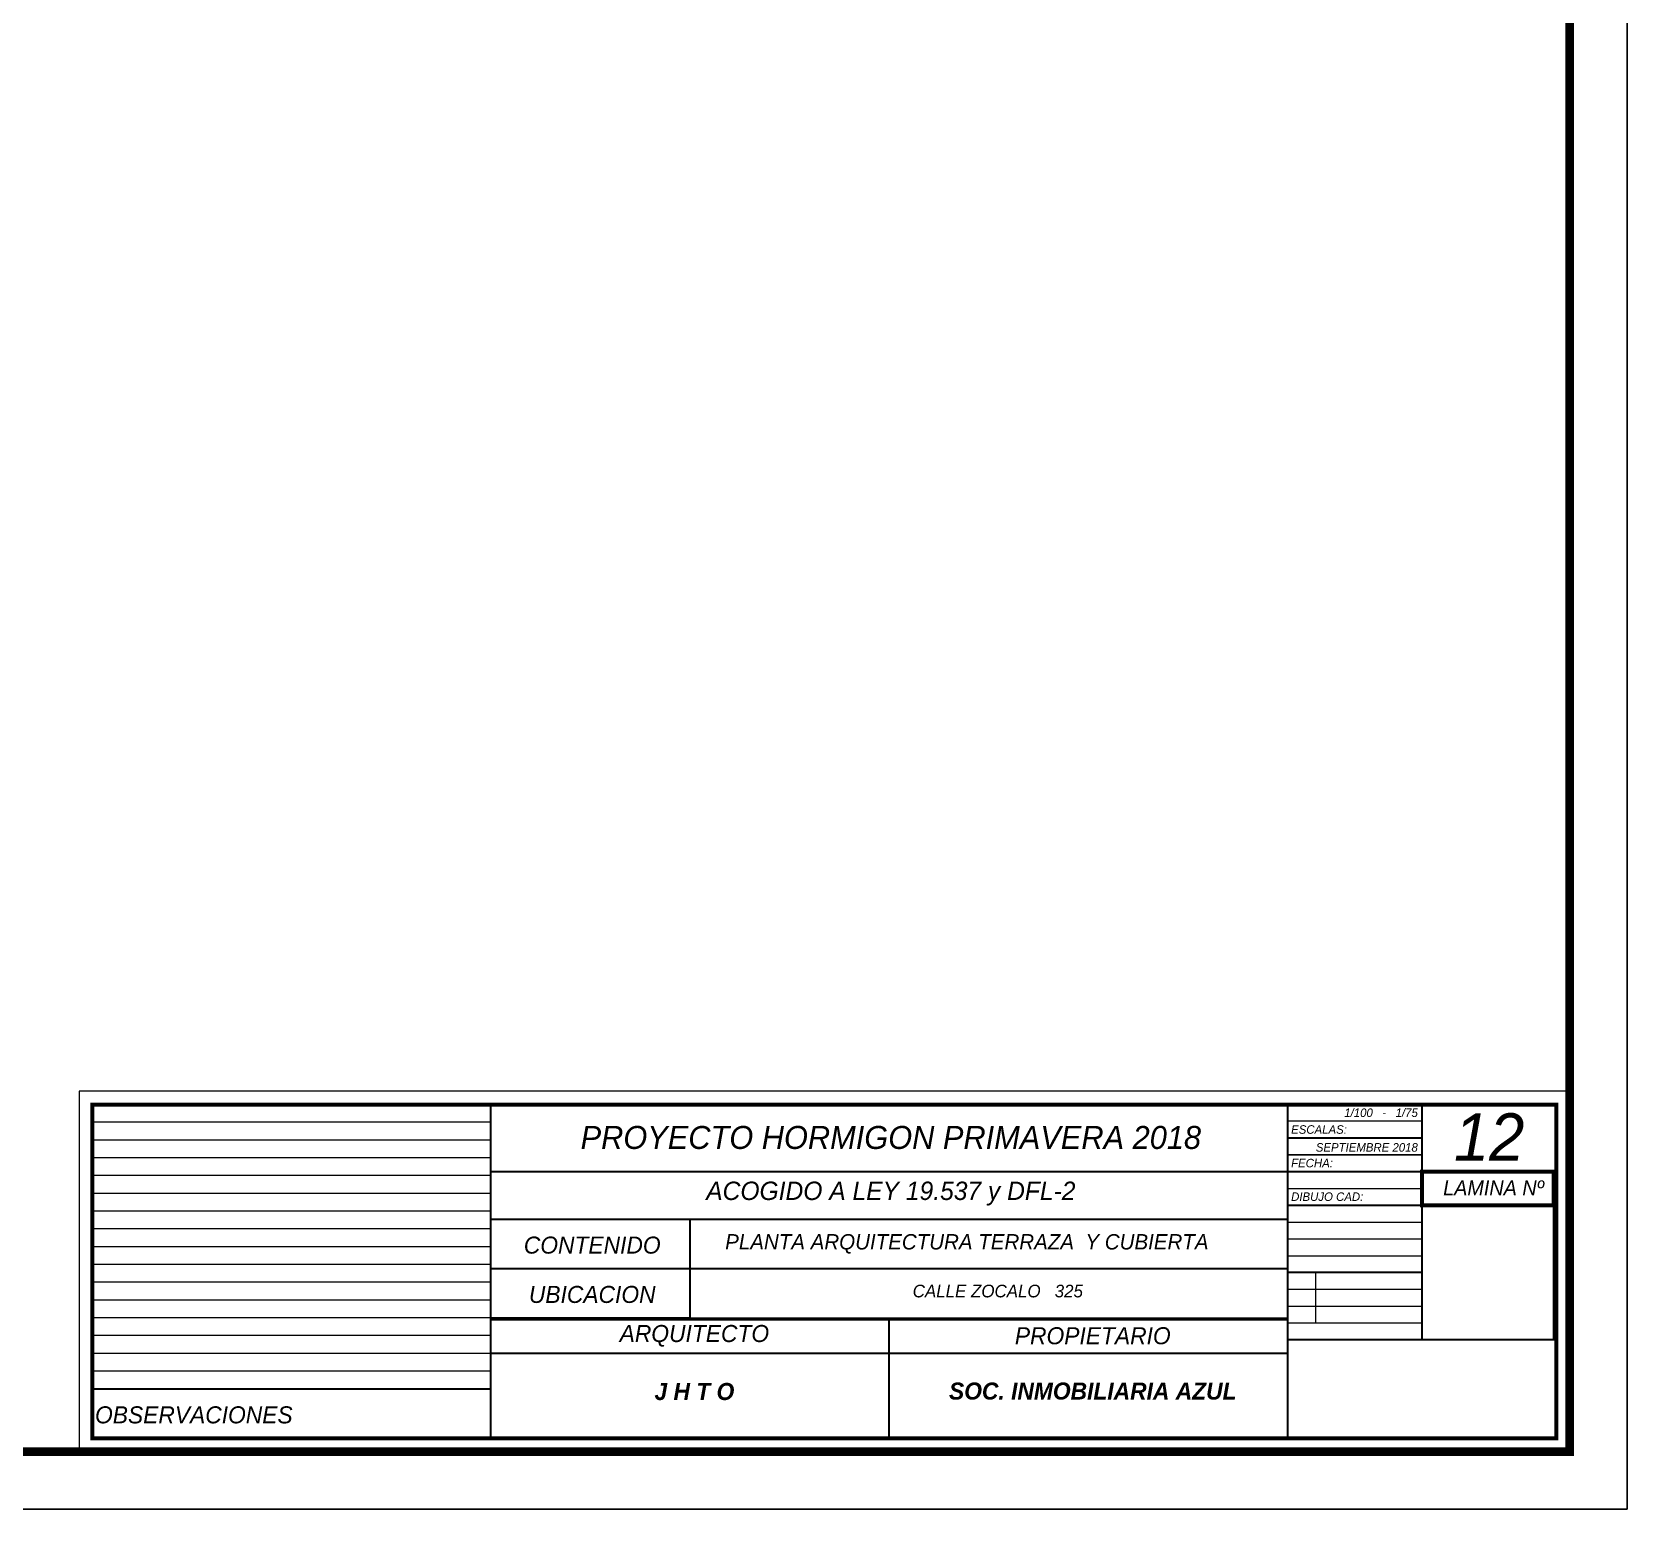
# Model space of a CAD drawing. Header units: millimetres. Extents: x 1217 to 2428, y 234 to 644.
# Drawn here: x 2400.72 to 2428.46, y 583.66 to 609.36 of the extents above; entities that cross this region are included whole.
import ezdxf

# ---------------------------------------------------------------- set-up
doc = ezdxf.new("R2010")
doc.units = ezdxf.units.MM
doc.layers.get('0').update_dxf_attribs({"lineweight": 5})
doc.layers.add('0.1', color=251, linetype='Continuous')
doc.styles.get("Standard").update_dxf_attribs({"font": 'arial.ttf'})

msp = doc.modelspace()

# ---------------------------------------------------------------- linework, layer by layer
for p, q in [((2408.70012, 590.69942, 0), (2401.77238, 590.69942, 0)), ((2408.70012, 588.32571, 0), (2408.70012, 590.69942, 0)), ((2408.70012, 590.69942, 0), (2424.89237, 590.69942, 0)), ((2424.89237, 588.94683, 0), (2424.89237, 590.69942, 0)), ((2424.89237, 590.69942, 0), (2427.22915, 590.69942, 0)), ((2427.22915, 586.61005, 0), (2427.22915, 590.69942, 0)), ((2408.70012, 590.39022, 0), (2401.77238, 590.39022, 0)), ((2408.70012, 590.08102, 0), (2401.77238, 590.08102, 0)), ((2408.70012, 590.04136, 0), (2408.70012, 586.61005, 0)), ((2422.55559, 590.11522, 0), (2424.89237, 590.11522, 0)), ((2408.70012, 589.77182, 0), (2401.77238, 589.77182, 0)), ((2422.55559, 589.82313, 0), (2424.89237, 589.82313, 0)), ((2422.55559, 589.53103, 0), (2424.89237, 589.53103, 0)), ((2424.89237, 589.53103, 0), (2427.22915, 589.53103, 0)), ((2408.70012, 589.46262, 0), (2401.77238, 589.46262, 0)), ((2422.55559, 589.23893, 0), (2424.89237, 589.23893, 0)), ((2408.70012, 589.15342, 0), (2401.77238, 589.15342, 0)), ((2422.55559, 588.94683, 0), (2424.89237, 588.94683, 0)), ((2424.89237, 586.61005, 0), (2424.89237, 588.94683, 0)), ((2424.89237, 588.94683, 0), (2427.22915, 588.94683, 0)), ((2408.70012, 588.84422, 0), (2401.77238, 588.84422, 0)), ((2422.55559, 588.65474, 0), (2424.89237, 588.65474, 0)), ((2408.70012, 588.53502, 0), (2401.77238, 588.53502, 0)), ((2422.55559, 588.36264, 0), (2424.89237, 588.36264, 0)), ((2408.70012, 588.22582, 0), (2401.77238, 588.22582, 0)), ((2408.70012, 588.22582, 0), (2401.77238, 588.22582, 0)), ((2408.70012, 586.61005, 0), (2408.70012, 588.32571, 0)), ((2408.70012, 588.32571, 0), (2408.70012, 584.8944, 0)), ((2427.22915, 584.8944, 0), (2427.22915, 588.32571, 0)), ((2408.70012, 587.91662, 0), (2401.77238, 587.91662, 0)), ((2422.55559, 588.07054, 0), (2424.89237, 588.07054, 0)), ((2408.70012, 587.60742, 0), (2401.77238, 587.60742, 0)), ((2422.55559, 587.77844, 0), (2424.89237, 587.77844, 0)), ((2423.0467, 586.90215, 0), (2423.0467, 587.77844, 0)), ((2408.70012, 587.29823, 0), (2401.77238, 587.29823, 0)), ((2422.55559, 587.48635, 0), (2424.89237, 587.48635, 0)), ((2408.70012, 586.98903, 0), (2401.77238, 586.98903, 0)), ((2411.68277, 586.98903, 0), (2408.70012, 586.98903, 0)), ((2411.68277, 586.98903, 0), (2422.55559, 586.98903, 0)), ((2422.55559, 587.19425, 0), (2424.89237, 587.19425, 0)), ((2422.55559, 586.90215, 0), (2424.89237, 586.90215, 0)), ((2408.70012, 586.67983, 0), (2401.77238, 586.67983, 0)), ((2408.70012, 586.37063, 0), (2401.77238, 586.37063, 0)), ((2422.55559, 586.37336, 0), (2415.62785, 586.37336, 0)), ((2408.70012, 586.06143, 0), (2401.77238, 586.06143, 0)), ((2408.70012, 585.75223, 0), (2401.77238, 585.75223, 0)), ((2408.70012, 585.75223, 0), (2401.77238, 585.75223, 0)), ((2408.70012, 584.8944, 0), (2427.22915, 584.8944, 0)), ((2422.55559, 584.8944, 0), (2408.70012, 584.8944, 0))]:
    msp.add_line(p, q)
at = {"elevation": 0}
for points in [[(2401.54076, 584.66279), (2427.46076, 584.66279), (2427.46076, 590.93103), (2401.54076, 590.93103)], [(2422.55559, 589.82313), (2424.89237, 589.82313), (2424.89237, 590.40732), (2422.55559, 590.40732)], [(2422.55559, 589.23893), (2424.89237, 589.23893), (2424.89237, 589.82313), (2422.55559, 589.82313)]]:
    msp.add_lwpolyline(points, close=True, dxfattribs=at)
for points, const_width in [([(2401.77238, 584.8944), (2427.22915, 584.8944), (2427.22915, 590.69942), (2401.77238, 590.69942)], 0.06863), ([(2408.70012, 584.8944), (2401.77238, 584.8944), (2401.77238, 590.69942), (2408.70012, 590.69942)], 0.03431), ([(2401.77238, 585.75223), (2408.70012, 585.75223), (2408.70012, 590.69942), (2401.77238, 590.69942)], 0.03431), ([(2408.70012, 589.53103), (2422.55559, 589.53103), (2422.55559, 590.69942), (2408.70012, 590.69942)], 0.03431), ([(2422.55559, 590.11522), (2424.89237, 590.11522), (2424.89237, 590.69942), (2422.55559, 590.69942)], 0.03431), ([(2422.55559, 589.53103), (2424.89237, 589.53103), (2424.89237, 590.11522), (2422.55559, 590.11522)], 0.03431), ([(2424.89237, 588.94683), (2427.1858, 588.94683), (2427.1858, 589.53103), (2424.89237, 589.53103)], 0.06863), ([(2422.55559, 587.77844), (2424.89237, 587.77844), (2424.89237, 588.94683), (2422.55559, 588.94683)], 0.03431), ([(2424.89237, 586.61005), (2427.1858, 586.61005), (2427.1858, 588.94683), (2424.89237, 588.94683)], 0.03431), ([(2408.70012, 587.84685), (2412.16398, 587.84685), (2412.16398, 588.70468), (2408.70012, 588.70468)], 0.03431), ([(2408.70012, 586.98903), (2412.16398, 586.98903), (2412.16398, 588.70468), (2408.70012, 588.70468)], 0.03431), ([(2408.70012, 586.98903), (2412.16398, 586.98903), (2412.16398, 587.84685), (2408.70012, 587.84685)], 0.03431), ([(2422.55559, 586.61005), (2427.22915, 586.61005), (2427.22915, 584.8944), (2422.55559, 584.8944)], 0.03431), ([(2422.55559, 584.8944), (2427.22915, 584.8944), (2427.22915, 586.61005), (2422.55559, 586.61005)], 0.03431), ([(2408.70012, 584.8944), (2422.55559, 584.8944), (2422.55559, 586.37336), (2408.70012, 586.37336)], 0.03431), ([(2401.77238, 584.8944), (2408.70012, 584.8944), (2408.70012, 585.75223), (2401.77238, 585.75223)], 0.03431)]:
    msp.add_lwpolyline(points, close=True, dxfattribs=dict(at, const_width=const_width))
at = {"const_width": 0.03431, "elevation": 0}
for points in [[(2424.89237, 588.94683), (2424.89237, 590.69942), (2422.55559, 590.69942), (2422.55559, 588.94683)], [(2412.16398, 588.70468), (2422.55559, 588.70468)], [(2412.16398, 587.84685), (2422.55559, 587.84685)], [(2422.55559, 587.78308), (2422.55559, 586.61469)], [(2422.55559, 586.95755), (2408.70012, 586.95755)], [(2415.62785, 586.37336), (2415.62785, 586.95755)], [(2415.62785, 584.8944), (2415.62785, 586.37336)]]:
    msp.add_lwpolyline(points, dxfattribs=at)
at = {"layer": '0.1', "ltscale": 3, "elevation": 0}
msp.add_lwpolyline([(2338.46076, 583.66279), (2338.46076, 643.66279), (2428.46076, 643.66279), (2428.46076, 583.66279), (2338.46076, 583.66279)], dxfattribs=at)
at = {"layer": '0.1', "ltscale": 3, "const_width": 0.15, "elevation": 0}
msp.add_lwpolyline([(2339.46076, 584.66279), (2339.46076, 642.66279), (2427.46076, 642.66279), (2427.46076, 584.66279)], close=True, dxfattribs=at)

# ---------------------------------------------------------------- texts
for s, insert, char_height, width, attachment_point in [('{\\fCentury Gothic|b0|i1|c0|p34;\\C252;1/100   -   1/75}', (2424.82132, 590.55633, 0), 0.1482323, 1.711074, 6), ('{\\fCentury Gothic|b0|i1|c0|p34;PROYECTO HORMIGON PRIMAVERA 2018}', (2415.65754, 590.12414, 0), 0.4, 16.0948265, 5), ('{\\fCentury Gothic|b0|i1|c0|p34;\\C0;ESCALAS:}', (2422.61834, 590.26423, 0), 0.1482323, 3.6150046, 4), ('{\\fCentury Gothic|b0|i1|c0|p34;12}', (2426.06214, 590.13499, 0), 0.8235127, 6.7062148, 5), ('{\\fCentury Gothic|b0|i1|c0|p34;\\C252;SEPTIEMBRE 2018}', (2424.82132, 589.95324, 0), 0.1482323, 1.7872521, 6), ('{\\fCentury Gothic|b0|i1|c0|p34;\\C0;FECHA:}', (2422.61834, 589.68003, 0), 0.1482323, 3.6150046, 4), ('{\\fCentury Gothic|b0|i1|c0|p34;ACOGIDO A LEY 19.537 y DFL-2}', (2415.65754, 589.15057, 0), 0.32, 16.0948265, 5), ('{\\fCentury Gothic|b0|i1|c0|p34;LAMINA Nº}', (2426.13795, 589.24958, 0), 0.2573477, 2.0956921, 5), ('{\\fCentury Gothic|b0|i1|c0|p34;\\C256;DIBUJO CAD:}', (2422.61834, 589.09584, 0), 0.1482323, 3.6150046, 4), ('{\\fCentury Gothic|b0|i1|c0|p34;\\C252;CONTENIDO}', (2410.46475, 588.25261, 0), 0.2964646, 7.2300091, 5), ('{\\fCentury Gothic|b0|i1|c0|p34;\\C252;PLANTA ARQUITECTURA TERRAZA  Y CUBIERTA}', (2421.18216, 588.4453, 0), 0.2668181, 14.8817848, 3), ('{\\fCentury Gothic|b0|i1|c0|p34;\\C252;UBICACION}', (2410.46475, 587.39478, 0), 0.2964646, 7.2300091, 5), ('{\\fCentury Gothic|b0|i1|c0|p34;\\C252;  CALLE ZOCALO   325}', (2418.99764, 587.56561, 0), 0.22, 14.8817848, 3), ('{\\fCentury Gothic|b0|i1|c0|p34;ARQUITECTO}', (2412.24117, 586.67611, 0), 0.2964646, 7.2300091, 5), ('{\\fCentury Gothic|b0|i1|c0|p34;PROPIETARIO}', (2419.16891, 586.67611, 0), 0.2964646, 7.2300091, 5), ('{\\fCentury Gothic|b1|i1|c0|p34;SOC. INMOBILIARIA AZUL}', (2419.16891, 585.7141, 0), 0.2964646, 7.2300091, 5), ('{\\fCentury Gothic|b1|i1|c0|p34;J H T O}', (2412.24117, 585.70624, 0), 0.2964646, 7.2300091, 5), ('{\\fCentury Gothic|b0|i1|c0|p34;\\C252;OBSERVACIONES}', (2403.53701, 585.30016, 0), 0.2964646, 7.2300091, 5)]:
    msp.add_mtext(s, dxfattribs=dict(insert=insert, char_height=char_height, width=width, attachment_point=attachment_point))
at = {"ltscale": 0.004, "insert": (2420.57227, 590.23251, 0), "char_height": 0.0014476, "width": 0.0491809, "attachment_point": 7}
msp.add_mtext('{\\fVerdana|b0|i0|c0|p34;PAVIMEN TO HORMIGON}', dxfattribs=at)

doc.saveas('drawing.dxf')
